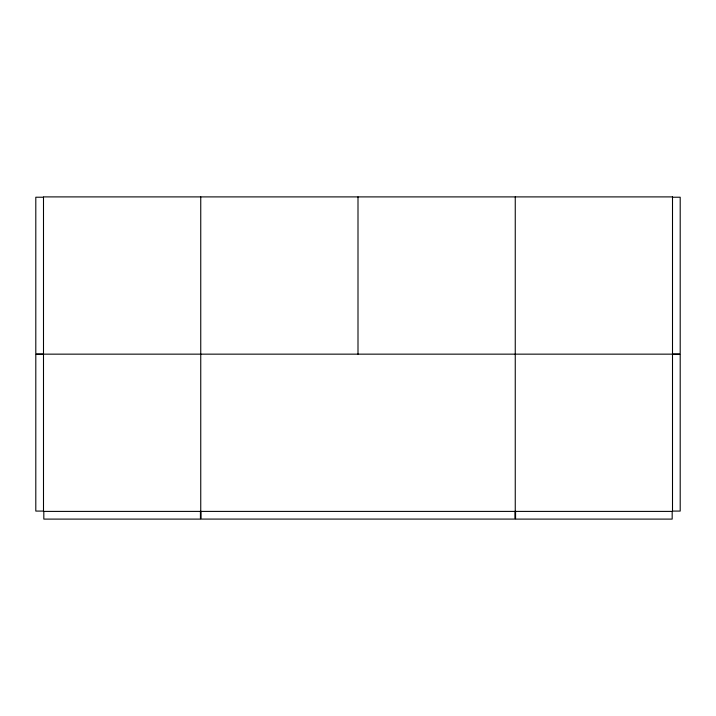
<?xml version="1.0" encoding="UTF-8"?>
<svg xmlns="http://www.w3.org/2000/svg" width="716" height="716" viewBox="0 0 716 716"><rect width="100%" height="100%" fill="white"/><g stroke="black" fill="none" stroke-linecap="round" stroke-linejoin="round"><path stroke-width="1.07" d="M43.497 197.222L35.8 197.222L35.8 353.829L43.497 353.829M672.503 197.222L680.2 197.222L680.2 353.829L672.503 353.829M43.497 354.151L672.503 354.151M43.497 354.474L35.8 354.474L35.8 511.081L43.497 511.081M672.503 354.474L680.2 354.474L680.2 511.081L672.503 511.081M672.181 511.403L672.181 519.1L515.574 519.1L515.574 511.403M515.252 196.9L515.252 511.403M514.929 511.403L514.929 519.082L201.071 519.082L201.071 511.403M358 196.9L358 354.151M200.749 196.9L200.749 511.403M200.426 511.403L200.426 519.1L43.819 519.1L43.819 511.403M672.503 196.9L43.497 196.9L43.497 511.403L672.503 511.403L672.503 196.9"/></g></svg>
